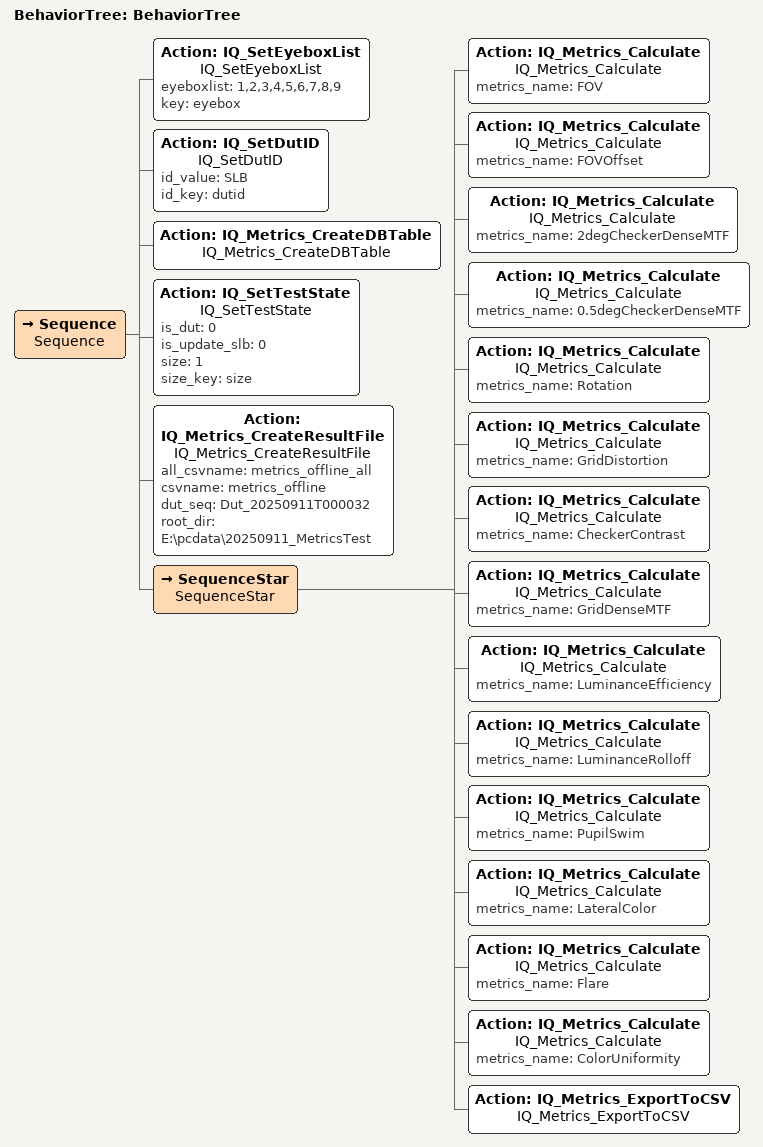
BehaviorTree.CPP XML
<?xml version="1.0"?>
<root main_tree_to_execute="BehaviorTree">
 <BehaviorTree ID="BehaviorTree">
  <!-- Add nodes here -->
  <Sequence name="Sequence">
   <Action name="IQ_SetEyeboxList" ID="IQ_SetEyeboxList" eyeboxlist="1,2,3,4,5,6,7,8,9" key="eyebox"/>
   <Action name="IQ_SetDutID" ID="IQ_SetDutID" id_value="SLB" id_key="dutid"/>
   <Action name="IQ_Metrics_CreateDBTable" ID="IQ_Metrics_CreateDBTable"/>
   <Action name="IQ_SetTestState" ID="IQ_SetTestState" is_dut="0" is_update_slb="0" size="1" size_key="size"/>
   <Action name="IQ_Metrics_CreateResultFile" ID="IQ_Metrics_CreateResultFile" all_csvname="metrics_offline_all" csvname="metrics_offline" dut_seq="Dut_20250911T000032" root_dir="E:\pcdata\20250911_MetricsTest"/>
   <SequenceStar name="SequenceStar">
    <Action name="IQ_Metrics_Calculate" ID="IQ_Metrics_Calculate" metrics_name="FOV"/>
    <Action name="IQ_Metrics_Calculate" ID="IQ_Metrics_Calculate" metrics_name="FOVOffset"/>
    <Action name="IQ_Metrics_Calculate" ID="IQ_Metrics_Calculate" metrics_name="2degCheckerDenseMTF"/>
    <Action name="IQ_Metrics_Calculate" ID="IQ_Metrics_Calculate" metrics_name="0.5degCheckerDenseMTF"/>
    <Action name="IQ_Metrics_Calculate" ID="IQ_Metrics_Calculate" metrics_name="Rotation"/>
    <Action name="IQ_Metrics_Calculate" ID="IQ_Metrics_Calculate" metrics_name="GridDistortion"/>
    <Action name="IQ_Metrics_Calculate" ID="IQ_Metrics_Calculate" metrics_name="CheckerContrast"/>
    <Action name="IQ_Metrics_Calculate" ID="IQ_Metrics_Calculate" metrics_name="GridDenseMTF"/>
    <Action name="IQ_Metrics_Calculate" ID="IQ_Metrics_Calculate" metrics_name="LuminanceEfficiency"/>
    <Action name="IQ_Metrics_Calculate" ID="IQ_Metrics_Calculate" metrics_name="LuminanceRolloff"/>
    <Action name="IQ_Metrics_Calculate" ID="IQ_Metrics_Calculate" metrics_name="PupilSwim"/>
    <Action name="IQ_Metrics_Calculate" ID="IQ_Metrics_Calculate" metrics_name="LateralColor"/>
    <Action name="IQ_Metrics_Calculate" ID="IQ_Metrics_Calculate" metrics_name="Flare"/>
    <Action name="IQ_Metrics_Calculate" ID="IQ_Metrics_Calculate" metrics_name="ColorUniformity"/>
    <Action name="IQ_Metrics_ExportToCSV" ID="IQ_Metrics_ExportToCSV"/>
   </SequenceStar>
  </Sequence>
 </BehaviorTree>
</root>
